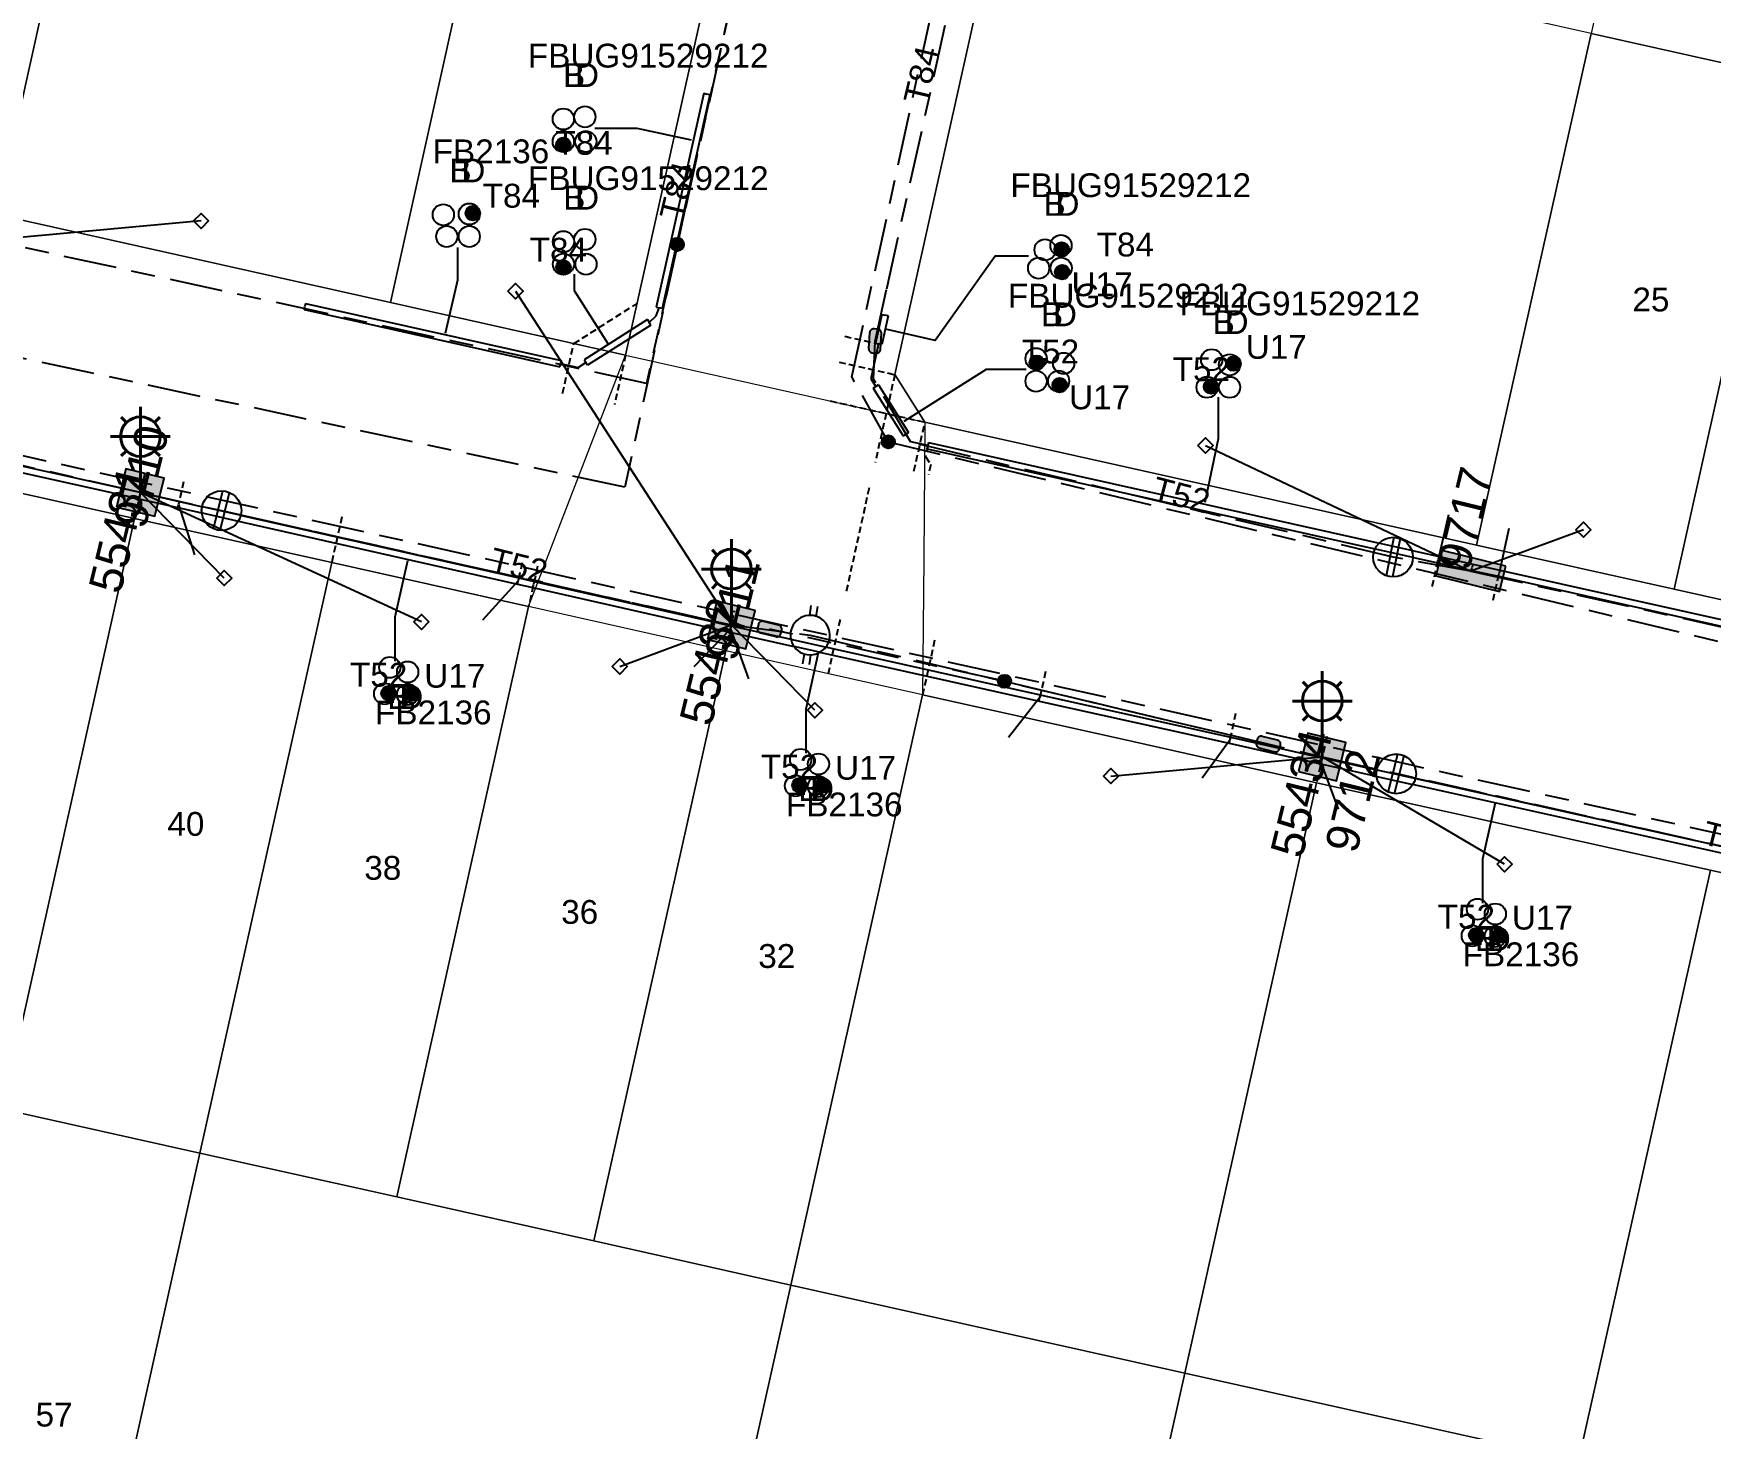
# Model space of a CAD drawing. Header units: metres. Extents: x 311347 to 316656, y 6252667 to 6255486.
# Drawn here: x 313883.5 to 314010.1, y 6254559.3 to 6254664.7 of the extents above; entities that cross this region are included whole.
import ezdxf
from ezdxf.enums import TextEntityAlignment as Align

# ---------------------------------------------------------------- set-up
doc = ezdxf.new("R2010")
doc.units = ezdxf.units.M
doc.linetypes.add('Cable Exist UG', pattern=[8.2, 4, -1.2, 1.8, -1.2])
doc.linetypes.add('DASHED', pattern=[0.75, 0.5, -0.25])
doc.layers.get('0').update_dxf_attribs({"color": 6})
for name, color, linetype, lineweight in [('Cadastre Buildings_SP_EXT', 9, 'Continuous', 5), ('Cadastre Land Parcels_SP_EXT', 9, 'Continuous', 5), ('Cadastre Roads_SP_EXT', 7, 'Continuous', 5)]:
    doc.layers.add(name, color=color, linetype=linetype, lineweight=lineweight)
for name, color, linetype in [('Duct_SP_EXT', 7, 'Continuous'), ('Equip_HV_EXT', 7, 'Continuous'), ('Equip_LV_EXT', 7, 'Continuous'), ('Equip_SL_EXT', 7, 'Continuous'), ('Equip_SP_SL_EXT', 7, 'Continuous'), ('Mains_HV_EXT', 7, 'Continuous'), ('Mains_LV_EXT', 7, 'Continuous'), ('Mains_SL_EXT', 7, 'Continuous'), ('Services_SP_EXT', 7, 'Continuous'), ('SupportsUG_SP_LV_EXT', 7, 'Continuous'), ('SupportsUG_SP_LV_SL_EXT', 7, 'Continuous'), ('Trench_SP_EXT', 7, 'Continuous')]:
    doc.layers.add(name, color=color, linetype=linetype)
doc.layers.add('UNKNOWN_FEATURES', color=1, linetype='DASHED', plot=False)
doc.styles.add('COLUMN_LABEL', font='arial.ttf')
doc.styles.add('iecARIAL', font='arial.ttf', dxfattribs={"height": 2})
doc.styles.add('POLE_LABEL', font='arial.ttf')
doc.styles.get("Standard").update_dxf_attribs({"font": 'arial.ttf'})

# ---------------------------------------------------------------- blocks, each defined once
blk = doc.blocks.new('COLUMN_EXT')
blk.add_hatch(color=256).paths.add_polyline_path([(-1.49, 1.48), (-1.49, -1.49), (1.48, -1.49), (1.48, 1.48)])
blk.add_lwpolyline([(-1.49, -1.49), (1.48, -1.49), (1.48, 1.48), (-1.49, 1.48)], close=True)
for tag, height, style, flags, p in [('ASSET_NUM', 2.5, 'COLUMN_LABEL', 8, (2, 2)), ('STRUCTURE_PLANT_NUMBER', 0.2, 'POLE_LABEL', 9, (1.81, 0.03)), ('STREET_CODE', 0.2, 'COLUMN_LABEL', 9, (1.81, -0.2))]:
    blk.add_attdef(tag, text='', height=height, dxfattribs=dict(style=style, flags=flags)).set_placement(p, align=Align.MIDDLE_LEFT)
at = {"flags": 9}
for tag, p in [('COLUMN_TYPE', (1.81, -0.4)), ('OWNED_BY', (1.81, -0.6)), ('STATE', (1.81, -0.8)), ('USAGE', (1.81, -1)), ('LEGEND', (1.81, -1.2)), ('STREETNAME', (1.81, -1.6)), ('SUBURB', (1.81, -1.8)), ('LOCATION', (1.81, -1.4)), ('NOTES', (1.81, -2))]:
    blk.add_attdef(tag, text='', height=0.2, dxfattribs=at).set_placement(p, align=Align.MIDDLE_LEFT)
at = {"flags": 1}
blk.add_attdef('Z', (1.81, -2.35), '', height=0.2, dxfattribs=at)
blk = doc.blocks.new('PILLAR_EXT')
blk.add_hatch(color=256).paths.add_polyline_path([(-2.475, 0.99), (-2.475, -0.99), (2.475, -0.99), (2.475, 0.99)])
blk.add_lwpolyline([(-2.475, -0.99), (2.475, -0.99), (2.475, 0.99), (-2.475, 0.99)], close=True)
at = {"style": 'iecARIAL', "flags": 8}
blk.add_attdef('ASSET_NUM', (1.5, 3.5), '', height=2.5, dxfattribs=at)
for tag, p, flags in [('OWNED_BY', (0, -0.2), 9), ('STATE', (0, -0.4), 9), ('SUPPORT_TYPE', (0, -0.6), 9), ('USAGE', (0, -0.8), 9), ('LEGEND', (0, -1), 9), ('LOCATION', (0, -1.2), 9), ('NOTES', (0, -1.4), 9), ('STREETNAME', (0, -1.8), 9), ('SUBURB', (0, -2), 1), ('PARENT', (0, -1.6), 9)]:
    blk.add_attdef(tag, p, '', height=0.2, dxfattribs=dict(flags=flags))
blk = doc.blocks.new('DUCT_EXT')
blk.add_circle((0, 0.8), 0.8)
at = {"flags": 1}
blk.add_attdef('Z', (0, 0), '', height=0.2, dxfattribs=at)
at = {"flags": 9}
for tag, p in [('DUCT_CODE', (0, 0)), ('XSECT_TYPE', (0, -0.2)), ('STATE', (0, -0.6)), ('FB_REFERENCE', (0, -0.4)), ('NOTES', (0, -0.8))]:
    blk.add_attdef(tag, text='', height=0.2, dxfattribs=at).set_placement(p, align=Align.MIDDLE_LEFT)
blk = doc.blocks.new('SL_LANTERN_EXT')
at = {"lineweight": 40}
for p, q in [((0, 1.97), (0, 6.47)), ((-1.46, 5.68), (-1.06, 5.28)), ((1.46, 5.68), (1.06, 5.28)), ((-2.25, 4.22), (2.25, 4.22)), ((-1.46, 2.76), (-1.06, 3.16)), ((0, 0), (0, 2.72)), ((1.46, 2.76), (1.06, 3.16))]:
    blk.add_line(p, q, dxfattribs=at)
blk.add_circle((0, 4.22), 1.5, dxfattribs=at)
at = {"style": 'iecARIAL', "flags": 8}
blk.add_attdef('ASSET_NUM', (1.5, 1.5), '', height=2.5, dxfattribs=at)
for tag, p, height, flags in [('CONSTRUCTED_VOLTAGE', (0.98, -0.65), 0.2, 9), ('CONTROL_TYPE', (0.98, -0.85), 0.2, 9), ('LANTERN_PURPOSE', (0.98, -1.05), 0.2, 9), ('LANTERN_TYPE', (0.98, -1.25), 0.2, 9), ('NO_PHASES', (0.98, -1.45), 0.2, 9), ('LNUMBER', (2.18, -3.25), 2.5, 8), ('OPERATING_VOLTAGE', (0.98, -1.65), 0.2, 9), ('ORIENTATION', (0.98, -1.85), 0.2, 9), ('OWNED_BY', (0.98, -2.05), 0.2, 9), ('STATE', (0.98, -2.25), 0.2, 9), ('USAGE', (0.98, -2.45), 0.2, 9), ('CEXIST', (0.98, -2.65), 0.2, 9), ('CNEW', (0.98, -2.85), 0.2, 9), ('CNUMBER', (0.98, -3.05), 0.2, 9), ('CREMOVE', (0.98, -3.25), 0.2, 9), ('CREPLACE', (0.98, -3.45), 0.2, 9), ('LKINGHEIGHT', (0.98, -3.65), 0.2, 9), ('LBRACKET', (0.98, -3.85), 0.2, 9), ('LBRACKETVOCAB', (0.98, -4.05), 0.2, 9), ('LCATEGORY', (0.98, -4.25), 0.2, 9), ('LCHARGE1', (0.98, -4.45), 0.2, 9), ('LCHARGE1PERCENT', (0.98, -4.65), 0.2, 9), ('LCHARGE2', (0.98, -4.85), 0.2, 9), ('LCHARGE2PERCENT', (0.98, -5.05), 0.2, 9), ('LCHARGE3', (0.98, -5.25), 0.2, 9), ('LCHARGE3PERCENT', (0.98, -5.45), 0.2, 9), ('LEXIST', (0.98, -5.65), 0.2, 9), ('LLAMP', (0.98, -5.85), 0.2, 9), ('LLAMPVOCAB', (0.98, -6.05), 0.2, 9), ('LMAST', (0.98, -6.25), 0.2, 9), ('LMASTVOCAB', (0.98, -6.45), 0.2, 9), ('LNEW', (0.98, -6.65), 0.2, 9), ('LANTNUMBER', (0.98, -6.85), 0.2, 9), ('LOUTREACH', (0.98, -7.25), 0.2, 9), ('LOUTREACHVOCAB', (0.98, -7.45), 0.2, 9), ('LRATECODE', (0.98, -7.65), 0.2, 9), ('LREMOVE', (0.98, -7.85), 0.2, 9), ('LREPLACE', (0.98, -8.05), 0.2, 9), ('LTYPE', (0.98, -8.25), 0.2, 9), ('LTYPEVOCAB', (0.98, -8.45), 0.2, 9), ('LEGEND', (0.98, -8.65), 0.2, 9), ('LOCATION', (0.98, -8.85), 0.2, 9), ('NOTES', (0.98, -9.05), 0.2, 9), ('STREETNAME', (0.98, -9.25), 0.2, 9), ('SUBURB', (0.98, -9.45), 0.2, 1)]:
    blk.add_attdef(tag, p, '', height=height, dxfattribs=dict(flags=flags))
blk = doc.blocks.new('CCP_EXT')
at = {"flags": 9}
for tag, p in [('STATE', (0, -1.8)), ('LEGEND', (0, -1.4)), ('LIFE_SUPPORT', (0, -1.6)), ('NOTES', (0, -2))]:
    blk.add_attdef(tag, text='', height=0.2, dxfattribs=at).set_placement(p, align=Align.MIDDLE_LEFT)
blk.add_wipeout([(0, 0.57), (0.57, 0), (0, -0.57), (-0.57, 0)])
blk.add_lwpolyline([(-0.57, 0), (0, 0.57), (0.57, 0), (0, -0.57), (-0.57, 0)])
at = {"flags": 1}
blk.add_attdef('Z', (0, 0), '', height=0.2, dxfattribs=at)
at = {"flags": 9}
for tag, p in [('CCP_TYPE', (0, 0)), ('CONSTRUCTED_VOLTAGE', (0, -0.2)), ('OPERATING_VOLTAGE', (0, -0.6)), ('ORIENTATION', (0, -0.8)), ('OWNED_BY', (0, -1)), ('NO_PHASES', (0, -0.4)), ('USAGE', (0, -1.2))]:
    blk.add_attdef(tag, text='', height=0.2, dxfattribs=at).set_placement(p, align=Align.MIDDLE_LEFT)
blk = doc.blocks.new('LV_STJ_EXT')
h = blk.add_hatch(color=256)
edge = h.paths.add_edge_path()
edge.add_ellipse((-0.59, 0.13), major_axis=(0.226, 0.226), ratio=1, start_angle=45, end_angle=135)
edge.add_line((-0.91, 0.13), (-0.91, -0.13))
edge.add_ellipse((-0.59, -0.13), major_axis=(0.226, 0.226), ratio=1, start_angle=135, end_angle=225)
edge.add_line((-0.59, -0.45), (0.59, -0.45))
edge.add_ellipse((0.59, -0.13), major_axis=(-0.226, 0.226), ratio=1, start_angle=135, end_angle=225)
edge.add_line((0.91, -0.13), (0.91, 0.13))
edge.add_ellipse((0.59, 0.13), major_axis=(-0.226, 0.226), ratio=1, start_angle=225, end_angle=315)
edge.add_line((0.59, 0.45), (-0.59, 0.45))
blk.add_lwpolyline([(-0.91, 0.13), (-0.91, -0.13, 0.414214), (-0.59, -0.45), (0.59, -0.45, 0.414214), (0.91, -0.13), (0.91, 0.13, 0.414214), (0.59, 0.45), (-0.59, 0.45, 0.414214)], format="xyb", close=True)
at = {"flags": 1}
blk.add_attdef('Z', (0, 0), '', height=0.2, dxfattribs=at)
at = {"flags": 9}
for tag, p in [('ORIENTATION', (0, 0)), ('USAGE', (0, -0.2)), ('LEGEND', (0, -0.4)), ('NOTES', (0, -0.6))]:
    blk.add_attdef(tag, text='', height=0.2, dxfattribs=at).set_placement(p, align=Align.MIDDLE_LEFT)
blk = doc.blocks.new('SL_STJ_EXT')
h = blk.add_hatch(color=256)
edge = h.paths.add_edge_path()
edge.add_ellipse((-0.59, 0.13), major_axis=(0.226, 0.226), ratio=1, start_angle=45, end_angle=135)
edge.add_line((-0.91, 0.13), (-0.91, -0.13))
edge.add_ellipse((-0.59, -0.13), major_axis=(0.226, 0.226), ratio=1, start_angle=135, end_angle=225)
edge.add_line((-0.59, -0.45), (0.59, -0.45))
edge.add_ellipse((0.59, -0.13), major_axis=(-0.226, 0.226), ratio=1, start_angle=135, end_angle=225)
edge.add_line((0.91, -0.13), (0.91, 0.13))
edge.add_ellipse((0.59, 0.13), major_axis=(-0.226, 0.226), ratio=1, start_angle=225, end_angle=315)
edge.add_line((0.59, 0.45), (-0.59, 0.45))
blk.add_lwpolyline([(-0.91, 0.13), (-0.91, -0.13, 0.414214), (-0.59, -0.45), (0.59, -0.45, 0.414214), (0.91, -0.13), (0.91, 0.13, 0.414214), (0.59, 0.45), (-0.59, 0.45, 0.414214)], format="xyb", close=True)
at = {"flags": 1}
blk.add_attdef('Z', (0, 0), '', height=0.2, dxfattribs=at)
at = {"flags": 9}
for tag, p in [('ORIENTATION', (0, 0)), ('USAGE', (0, -0.2)), ('LEGEND', (0, -0.4)), ('NOTES', (0, -0.6))]:
    blk.add_attdef(tag, text='', height=0.2, dxfattribs=at).set_placement(p, align=Align.MIDDLE_LEFT)
blk = doc.blocks.new('LV_UG_LINKS_OPEN_EXT')
for p, q in [((-0.25, 1.47), (-0.25, 2.22)), ((0.25, 1.47), (0.25, 2.22)), ((-0.25, -1.47), (-0.25, -2.22)), ((0.25, -1.47), (0.25, -2.22))]:
    blk.add_line(p, q)
at = {"flags": 9}
for tag, p in [('ACTUAL_STATUS', (0, 0)), ('CONSTRUCTED_VOLTAGE', (0, -0.2)), ('OPERATING_VOLTAGE', (0, -0.6)), ('ORIENTATION', (0, -0.8)), ('STATE', (0, -1)), ('SWITCH_TYPE', (0, -1.2)), ('NO_PHASES', (0, -0.4)), ('USAGE', (0, -1.4)), ('NOTES', (0, -1.6))]:
    blk.add_attdef(tag, text='', height=0.2, dxfattribs=at).set_placement(p, align=Align.MIDDLE_LEFT)
at = {"flags": 1}
blk.add_attdef('Z', (0, 0), '', height=0.2, dxfattribs=at)
blk.add_wipeout([(-0.25, 1.47), (-0.43, 1.43), (-0.61, 1.36), (-0.77, 1.28), (-0.93, 1.17), (-1.07, 1.05), (-1.19, 0.9), (-1.29, 0.75), (-1.38, 0.58), (-1.44, 0.4), (-1.48, 0.22), (-1.49, 0.03), (-1.49, -0.16), (-1.45, -0.34), (-1.4, -0.52), (-1.32, -0.69), (-1.23, -0.85), (-1.11, -1), (-0.98, -1.13), (-0.83, -1.24), (-0.66, -1.34), (-0.49, -1.41), (-0.31, -1.46), (-0.13, -1.49), (0.06, -1.49), (0.25, -1.47), (0.43, -1.43), (0.61, -1.36), (0.77, -1.28), (0.93, -1.17), (1.07, -1.05), (1.19, -0.9), (1.29, -0.75), (1.38, -0.58), (1.44, -0.4), (1.48, -0.22), (1.49, -0.03), (1.49, 0.16), (1.45, 0.34), (1.4, 0.52), (1.32, 0.69), (1.23, 0.85), (1.11, 1), (0.98, 1.13), (0.83, 1.24), (0.66, 1.34), (0.49, 1.41), (0.31, 1.46), (0.13, 1.49), (-0.06, 1.49)])
blk.add_lwpolyline([(0, -1.49, 1), (0, 1.49, 1)], format="xyb", close=True)
blk = doc.blocks.new('LV_UG_LINKS_CLOSED_EXT')
blk.add_wipeout([(-1.06, 1.06), (-1.18, 0.92), (-1.29, 0.76), (-1.37, 0.59), (-1.43, 0.42), (-1.48, 0.23), (-1.49, 0.05), (-1.49, -0.14), (-1.46, -0.33), (-1.41, -0.51), (-1.33, -0.68), (-1.24, -0.84), (-1.12, -0.99), (-0.99, -1.12), (-0.84, -1.24), (-0.68, -1.33), (-0.51, -1.41), (-0.33, -1.46), (-0.14, -1.49), (0.05, -1.49), (0.23, -1.48), (0.42, -1.43), (0.59, -1.37), (0.76, -1.29), (0.92, -1.18), (1.06, -1.06), (1.18, -0.92), (1.29, -0.76), (1.37, -0.59), (1.43, -0.42), (1.48, -0.23), (1.49, -0.05), (1.49, 0.14), (1.46, 0.33), (1.41, 0.51), (1.33, 0.68), (1.24, 0.84), (1.12, 0.99), (0.99, 1.12), (0.84, 1.24), (0.68, 1.33), (0.51, 1.41), (0.33, 1.46), (0.14, 1.49), (-0.05, 1.49), (-0.23, 1.48), (-0.42, 1.43), (-0.59, 1.37), (-0.76, 1.29), (-0.92, 1.18)])
for p, q in [((-0.25, -1.48), (-0.25, 1.48)), ((0.25, -1.48), (0.25, 1.48))]:
    blk.add_line(p, q)
blk.add_circle((0, 0), 1.5)
at = {"flags": 9}
for tag, p in [('ACTUAL_STATUS', (0, 0)), ('CONSTRUCTED_VOLTAGE', (0, -0.2)), ('OPERATING_VOLTAGE', (0, -0.6)), ('ORIENTATION', (0, -0.8)), ('STATE', (0, -1)), ('SWITCH_TYPE', (0, -1.2)), ('NO_PHASES', (0, -0.4)), ('USAGE', (0, -1.4)), ('NOTES', (0, -1.6))]:
    blk.add_attdef(tag, text='', height=0.2, dxfattribs=at).set_placement(p, align=Align.MIDDLE_LEFT)
at = {"flags": 1}
blk.add_attdef('Z', (0, 0), '', height=0.2, dxfattribs=at)
blk = doc.blocks.new('CABLE_LARGE_EXT')
h = blk.add_hatch(color=256)
edge = h.paths.add_edge_path()
edge.add_arc((0, 0.55), 0.55, 0, 360)
blk.add_circle((0, 0.55), 0.55)
at = {"flags": 1}
blk.add_attdef('Z', (0, 0), '', height=0.2, dxfattribs=at)
at = {"flags": 9}
for tag, p in [('COND_CODE', (0, 0)), ('STATE', (0, -0.4)), ('XSECT_SIZE', (0, -0.6)), ('FB_REFERENCE', (0, -0.2)), ('NOTES', (0, -0.8))]:
    blk.add_attdef(tag, text='', height=0.2, dxfattribs=at).set_placement(p, align=Align.MIDDLE_LEFT)
blk = doc.blocks.new('CONNECTOR_NODE_EXT')
h = blk.add_hatch(color=256)
edge = h.paths.add_edge_path()
edge.add_arc((0, 0), 0.5, 0, 360)
blk.add_circle((0, 0), 0.5)
at = {"flags": 1}
blk.add_attdef('Z', (0, 0), '', height=0.2, dxfattribs=at)
at = {"flags": 9}
for tag, p in [('CONNECTOR_TYPE', (0, 0)), ('CONSTRUCTED_VOLTAGE', (0, -0.2)), ('OPERATING_VOLTAGE', (0, -0.6)), ('ORIENTATION', (0, -0.8)), ('SUBTYPE', (0, -1)), ('NO_PHASES', (0, -0.4)), ('USAGE', (0, -1.2)), ('NOTES', (0, -1.4))]:
    blk.add_attdef(tag, text='', height=0.2, dxfattribs=at).set_placement(p, align=Align.MIDDLE_LEFT)

msp = doc.modelspace()

# ---------------------------------------------------------------- linework, layer by layer
at = {"layer": 'Cadastre Buildings_SP_EXT', "linetype": 'Continuous'}
for points in [[(314039.64, 6254697.3), (314024.77, 6254700.63), (314009.9, 6254703.95), (314001.13, 6254664.69), (314016, 6254661.37), (314030.87, 6254658.05), (314039.64, 6254697.3)], [(313889.31, 6254689.69), (313874.45, 6254693.02), (313859.56, 6254696.34), (313850.97, 6254657.66), (313880.72, 6254651.01), (313889.31, 6254689.69)], [(314030.87, 6254658.05), (314016, 6254661.37), (314007.39, 6254622.72), (314037.13, 6254616.07), (314045.74, 6254654.71), (314030.87, 6254658.05)], [(313891.15, 6254628.06), (313846.54, 6254638.01), (313836.59, 6254593.41), (313851.46, 6254590.08), (313841.52, 6254545.46), (313871.26, 6254538.82), (313881.2, 6254583.44), (313891.15, 6254628.06)], [(314025.02, 6254598.17), (314010.14, 6254601.49), (314000.19, 6254556.89), (314015.06, 6254553.56), (314025.02, 6254598.17)], [(313940.69, 6254570.16), (313925.83, 6254573.49), (313910.95, 6254576.81), (313896.08, 6254580.12), (313886.13, 6254535.48), (313930.74, 6254525.53), (313940.69, 6254570.16)], [(314000.19, 6254556.89), (313970.44, 6254563.51), (313960.49, 6254518.88), (313990.23, 6254512.25), (314000.19, 6254556.89)]]:
    msp.add_lwpolyline(points, close=True, dxfattribs=at)
at = {"layer": 'Cadastre Land Parcels_SP_EXT', "linetype": 'Continuous'}
for points in [[(314016, 6254661.37), (314001.13, 6254664.69), (313992.48, 6254626.04), (314007.39, 6254622.72), (314016, 6254661.37)], [(313906.03, 6254624.73), (313891.15, 6254628.06), (313881.2, 6254583.44), (313896.08, 6254580.12), (313906.03, 6254624.73)], [(313920.9, 6254621.41), (313906.03, 6254624.73), (313896.08, 6254580.12), (313910.95, 6254576.81), (313920.9, 6254621.41)], [(313935.78, 6254618.06), (313920.9, 6254621.41), (313910.95, 6254576.81), (313925.83, 6254573.49), (313935.78, 6254618.06)], [(313950.65, 6254614.74), (313935.78, 6254618.06), (313925.83, 6254573.49), (313940.69, 6254570.16), (313950.65, 6254614.74)], [(313896.08, 6254580.12), (313881.2, 6254583.44), (313871.26, 6254538.82), (313886.13, 6254535.48), (313896.08, 6254580.12)], [(313970.44, 6254563.51), (313955.56, 6254566.83), (313940.69, 6254570.16), (313930.74, 6254525.53), (313960.49, 6254518.88), (313970.44, 6254563.51)]]:
    msp.add_lwpolyline(points, close=True, dxfattribs=at)
at = {"layer": 'Cadastre Roads_SP_EXT', "linetype": 'Continuous'}
msp.add_lwpolyline([(313964.57, 6254710.96), (313953.17, 6254713.53), (313944.95, 6254715.38), (313936.82, 6254679.04), (313928.22, 6254640.4), (313937.69, 6254638.28), (313950.83, 6254635.34), (313948.55, 6254638.93), (313956.5, 6254674.65), (313964.57, 6254710.96)], close=True, dxfattribs=at)
at = {"layer": 'Duct_SP_EXT'}
for p, q in [((313934.12, 6254660.18), (313930.52, 6254644.03)), ((313934.58, 6254660.07), (313930.99, 6254643.93)), ((313934.12, 6254660.18), (313934.35, 6254660.12)), ((313934.58, 6254660.07), (313934.35, 6254660.12)), ((313904.05, 6254644.31), (313904, 6254644.07)), ((313903.94, 6254643.84), (313904, 6254644.07)), ((313903.94, 6254643.84), (313923.26, 6254639.52)), ((313929.87, 6254643.08), (313925.1, 6254640.04)), ((313929.87, 6254643.08), (313930, 6254642.87)), ((313930.13, 6254642.67), (313930, 6254642.87)), ((313930.52, 6254644.03), (313930.76, 6254643.98)), ((313930.99, 6254643.93), (313930.76, 6254643.98)), ((313947.57, 6254643.47), (313947.09, 6254641.31)), ((313948.04, 6254643.37), (313947.56, 6254641.2)), ((313947.57, 6254643.47), (313947.81, 6254643.42)), ((313948.04, 6254643.37), (313947.81, 6254643.42)), ((313930.13, 6254642.67), (313925.35, 6254639.64)), ((313947.09, 6254641.31), (313947.33, 6254641.25)), ((313947.56, 6254641.2), (313947.33, 6254641.25)), ((313891.47, 6254629.55), (313846.96, 6254639.38)), ((313891.58, 6254630.02), (313847.07, 6254639.85)), ((313923.26, 6254639.52), (313923.31, 6254639.76)), ((313923.37, 6254639.99), (313923.31, 6254639.76)), ((313925.1, 6254640.04), (313925.23, 6254639.84)), ((313925.35, 6254639.64), (313925.23, 6254639.84)), ((313946.91, 6254637.9), (313947.12, 6254638.02)), ((313946.91, 6254637.9), (313949.19, 6254634.31)), ((313947.32, 6254638.15), (313947.12, 6254638.02)), ((313947.32, 6254638.15), (313949.59, 6254634.56)), ((313949.19, 6254634.31), (313949.39, 6254634.44)), ((313949.59, 6254634.56), (313949.39, 6254634.44)), ((313950.99, 6254633.33), (313951.04, 6254633.56)), ((313951.1, 6254633.8), (313951.04, 6254633.56)), ((313891.47, 6254629.55), (313891.52, 6254629.78)), ((313891.47, 6254629.55), (313891.52, 6254629.78)), ((313891.47, 6254629.55), (313894.41, 6254628.89)), ((313891.58, 6254630.02), (313891.52, 6254629.78)), ((313891.58, 6254630.02), (313891.52, 6254629.78)), ((313891.58, 6254630.02), (313894.52, 6254629.35)), ((313894.41, 6254628.89), (313894.46, 6254629.12)), ((313894.41, 6254628.89), (313894.46, 6254629.12)), ((313894.52, 6254629.35), (313894.46, 6254629.12)), ((313894.52, 6254629.35), (313894.46, 6254629.12)), ((313989.65, 6254625.18), (313989.59, 6254624.95)), ((313989.65, 6254625.18), (313989.59, 6254624.95)), ((313989.65, 6254625.18), (313992.21, 6254624.61)), ((313989.54, 6254624.72), (313989.59, 6254624.95)), ((313989.54, 6254624.72), (313989.59, 6254624.95)), ((313989.54, 6254624.72), (313992.11, 6254624.14)), ((313992.11, 6254624.14), (313992.16, 6254624.38)), ((313992.11, 6254624.14), (313992.16, 6254624.38)), ((313992.11, 6254624.14), (313994.13, 6254623.69)), ((313992.21, 6254624.61), (313992.16, 6254624.38)), ((313992.21, 6254624.61), (313992.16, 6254624.38)), ((313992.21, 6254624.61), (313994.23, 6254624.15)), ((313994.13, 6254623.69), (313994.18, 6254623.92)), ((313994.13, 6254623.69), (313994.18, 6254623.92)), ((313994.23, 6254624.15), (313994.18, 6254623.92)), ((313994.23, 6254624.15), (313994.18, 6254623.92)), ((313994.23, 6254624.15), (314020.78, 6254618.23)), ((313920.05, 6254623.1), (313920.1, 6254623.34)), ((313920.05, 6254623.1), (313920.1, 6254623.34)), ((313920.05, 6254623.1), (313921.22, 6254622.84)), ((313920.15, 6254623.57), (313920.1, 6254623.34)), ((313920.15, 6254623.57), (313920.1, 6254623.34)), ((313920.15, 6254623.57), (313921.33, 6254623.31)), ((313921.22, 6254622.84), (313921.27, 6254623.07)), ((313921.22, 6254622.84), (313936.09, 6254619.48)), ((313921.33, 6254623.31), (313921.27, 6254623.07)), ((313921.33, 6254623.31), (313936.2, 6254619.95)), ((313994.13, 6254623.69), (314020.67, 6254617.76)), ((313936.09, 6254619.48), (313936.15, 6254619.72)), ((313936.09, 6254619.48), (313936.15, 6254619.72)), ((313936.2, 6254619.95), (313936.15, 6254619.72)), ((313936.2, 6254619.95), (313936.15, 6254619.72)), ((313959.44, 6254614.27), (313959.49, 6254614.5)), ((313959.44, 6254614.27), (313959.49, 6254614.5)), ((313959.44, 6254614.27), (313973.79, 6254611.08)), ((313959.54, 6254614.74), (313959.49, 6254614.5)), ((313959.54, 6254614.74), (313959.49, 6254614.5)), ((313959.54, 6254614.74), (313973.89, 6254611.55)), ((313973.79, 6254611.08), (313973.84, 6254611.32)), ((313973.79, 6254611.08), (313973.84, 6254611.32)), ((313973.89, 6254611.55), (313973.84, 6254611.32)), ((313973.89, 6254611.55), (313973.84, 6254611.32)), ((313973.89, 6254611.55), (313980.71, 6254610.01)), ((313973.79, 6254611.08), (313980.6, 6254609.54)), ((313980.71, 6254610.01), (313980.66, 6254609.78)), ((313980.71, 6254610.01), (313980.66, 6254609.78)), ((313980.6, 6254609.54), (313980.66, 6254609.78)), ((313980.6, 6254609.54), (313980.66, 6254609.78))]:
    msp.add_line(p, q, dxfattribs=at)
for points in [[(313925.91, 6254657.53), (313929.07, 6254657.53), (313933.18, 6254656.67)], [(313915.54, 6254648.54), (313915.54, 6254646.05), (313914.61, 6254642.02)], [(313958.64, 6254647.88), (313956.12, 6254647.88), (313951.61, 6254641.51), (313947.86, 6254642.35)], [(313924.35, 6254646.51), (313924.35, 6254645.29), (313926.87, 6254641.28)], [(313958.46, 6254639.31), (313955.44, 6254639.31), (313949.24, 6254635.39)], [(313972.98, 6254637.22), (313972.98, 6254634.07), (313971.97, 6254629.27)], [(313910.83, 6254617.28), (313910.83, 6254620.63), (313911.77, 6254624.89)], [(313941.86, 6254610.33), (313941.86, 6254613.68), (313942.8, 6254617.94)], [(313992.96, 6254599.01), (313992.96, 6254602.36), (313993.9, 6254606.61)]]:
    msp.add_lwpolyline(points, dxfattribs=at)
at = {"layer": 'Mains_HV_EXT', "linetype": 'Cable Exist UG'}
msp.add_lwpolyline([(313948.06, 6254633.85), (313945.31, 6254638.76), (313952.62, 6254672.24)], dxfattribs=at)
at = {"layer": 'Mains_LV_EXT', "linetype": 'Cable Exist UG'}
for points in [[(313947.06, 6254641.46), (313947.94, 6254645.41), (313955.05, 6254677.42), (313960.97, 6254678.95)], [(313891.59, 6254630.02), (313815.93, 6254647.04), (313812.8, 6254632.95), (313810.86, 6254628.82)], [(313992.04, 6254624.09), (314039.68, 6254613.46)]]:
    msp.add_lwpolyline(points, dxfattribs=at)
at = {"layer": 'Mains_SL_EXT', "linetype": 'Cable Exist UG'}
for points in [[(313932.13, 6254648.76), (313938.17, 6254675.93)], [(313891.59, 6254630.02), (313857.02, 6254637.92), (313847.87, 6254638.55), (313816.82, 6254645.8), (313813.58, 6254631.7), (313807.98, 6254617.32)], [(313956.83, 6254615.76), (313976.76, 6254611.02)]]:
    msp.add_lwpolyline(points, dxfattribs=at)
at = {"layer": 'Trench_SP_EXT', "linetype": 'Cable Exist UG'}
for points in [[(313930, 6254642.87), (313930.52, 6254643.36), (313930.76, 6254643.98)], [(313947.33, 6254641.25), (313946.73, 6254638.62), (313947.12, 6254638.02)], [(313923.31, 6254639.76), (313924.63, 6254639.46), (313925.23, 6254639.84)], [(313951.04, 6254633.56), (313949.77, 6254633.84), (313949.39, 6254634.44)], [(313894.46, 6254629.12), (313895.81, 6254624.9)], [(313990.35, 6254628.33), (313989.59, 6254624.95)], [(313994.93, 6254627.3), (313994.18, 6254623.92)], [(313920.1, 6254623.34), (313917.13, 6254620.05)], [(313936.15, 6254619.72), (313933.13, 6254616.6)], [(313936.15, 6254619.72), (313937.64, 6254615.61)], [(313959.49, 6254614.5), (313957.13, 6254611.52)], [(313973.84, 6254611.32), (313971.77, 6254608.45)], [(313980.66, 6254609.78), (313982.04, 6254606.09)]]:
    msp.add_lwpolyline(points, dxfattribs=at)
at = {"layer": 'UNKNOWN_FEATURES'}
for points in [[(313924.31, 6254641.27), (313929.09, 6254644.31)], [(313944.77, 6254641.82), (313947.33, 6254641.25)], [(313923.47, 6254637.51), (313924.31, 6254641.27)], [(313928.22, 6254640.4), (313927.38, 6254636.64)], [(313944.34, 6254639.87), (313948.55, 6254638.93)], [(313948.55, 6254638.93), (313947.07, 6254632.29)], [(313943.68, 6254636.94), (313950.83, 6254635.34)], [(313950, 6254631.64), (313950.83, 6254635.34)], [(313951.04, 6254633.56), (313950.86, 6254632.73), (313951.26, 6254632.13), (313951.09, 6254631.37)], [(313891.92, 6254631.48), (313891.15, 6254628.06)], [(313894.85, 6254630.83), (313894.46, 6254629.12)], [(313946.61, 6254630.37), (313944.84, 6254622.35)], [(313906.8, 6254628.18), (313906.03, 6254624.73)], [(313920.41, 6254624.72), (313920.1, 6254623.34)], [(313921.58, 6254624.45), (313920.9, 6254621.41)], [(313989.14, 6254622.92), (313989.59, 6254624.95)], [(313993.73, 6254621.89), (313994.18, 6254623.93)], [(313935.78, 6254618.06), (313936.45, 6254621.1)], [(313944.42, 6254620.44), (313943.51, 6254616.33)], [(313951.56, 6254618.86), (313950.65, 6254614.75)], [(313959.93, 6254616.49), (313959.49, 6254614.5)], [(313974.29, 6254613.34), (313973.84, 6254611.32)], [(313981.18, 6254611.59), (313980.39, 6254608.09)]]:
    msp.add_lwpolyline(points, dxfattribs=at)

# ---------------------------------------------------------------- block references
at = {"layer": 'Duct_SP_EXT'}
for name, p in [('DUCT_EXT', (313923.52, 6254657.43)), ('DUCT_EXT', (313925.15, 6254657.6)), ('DUCT_EXT', (313923.52, 6254655.73)), ('CABLE_LARGE_EXT', (313923.52, 6254655.73)), ('DUCT_EXT', (313925.22, 6254655.73)), ('DUCT_EXT', (313916.42, 6254650.26)), ('CABLE_LARGE_EXT', (313916.68, 6254650.57)), ('DUCT_EXT', (313914.72, 6254648.56)), ('DUCT_EXT', (313916.42, 6254648.56)), ('DUCT_EXT', (313923.53, 6254648.17)), ('DUCT_EXT', (313925.15, 6254648.34)), ('DUCT_EXT', (313923.53, 6254646.47)), ('DUCT_EXT', (313925.23, 6254646.47)), ('CABLE_LARGE_EXT', (313923.53, 6254646.47)), ('DUCT_EXT', (313972.48, 6254639.25)), ('DUCT_EXT', (313973.83, 6254638.87)), ('CABLE_LARGE_EXT', (313974.13, 6254639.2)), ('DUCT_EXT', (313972.13, 6254637.17)), ('CABLE_LARGE_EXT', (313972.43, 6254637.47)), ('DUCT_EXT', (313973.83, 6254637.17)), ('DUCT_EXT', (313910.42, 6254616.01)), ('DUCT_EXT', (313911.77, 6254615.66)), ('DUCT_EXT', (313910.03, 6254614.02)), ('CABLE_LARGE_EXT', (313910.32, 6254614.31)), ('DUCT_EXT', (313911.77, 6254613.96)), ('CABLE_LARGE_EXT', (313912.12, 6254614.29)), ('DUCT_EXT', (313941.44, 6254609.06)), ('DUCT_EXT', (313942.79, 6254608.71)), ('DUCT_EXT', (313941.06, 6254607.07)), ('CABLE_LARGE_EXT', (313941.35, 6254607.36)), ('DUCT_EXT', (313942.79, 6254607.01)), ('CABLE_LARGE_EXT', (313943.14, 6254607.34)), ('DUCT_EXT', (313992.55, 6254597.74)), ('DUCT_EXT', (313993.9, 6254597.38)), ('DUCT_EXT', (313992.16, 6254595.74)), ('DUCT_EXT', (313993.9, 6254595.68)), ('CABLE_LARGE_EXT', (313992.45, 6254596.04)), ('CABLE_LARGE_EXT', (313994.25, 6254596.01))]:
    msp.add_blockref(name, p, dxfattribs=at)
for name, p, rotation in [('DUCT_EXT', (313915.26, 6254651), 89.99895002516429), ('DUCT_EXT', (313960.3, 6254648.68), 269.9999999999998), ('DUCT_EXT', (313959.1, 6254648.35), 269.9999999999998), ('CABLE_LARGE_EXT', (313960.6, 6254648.38), 269.9999999999998), ('DUCT_EXT', (313958.61, 6254646.97), 269.9999999999998), ('DUCT_EXT', (313960.31, 6254646.97), 269.9999999999998), ('CABLE_LARGE_EXT', (313960.64, 6254646.67), 269.9999999999998), ('DUCT_EXT', (313958.42, 6254640.13), 269.9999999999998), ('CABLE_LARGE_EXT', (313958.72, 6254639.83), 269.9999999999998), ('DUCT_EXT', (313960.5, 6254639.78), 269.9999999999998), ('DUCT_EXT', (313958.42, 6254638.43), 269.9999999999998), ('DUCT_EXT', (313960.12, 6254638.43), 269.9999999999998), ('CABLE_LARGE_EXT', (313960.45, 6254638.13), 269.9999999999998)]:
    msp.add_blockref(name, p, dxfattribs=dict(at, rotation=rotation))
at = {"layer": 'Equip_HV_EXT'}
msp.add_blockref('CONNECTOR_NODE_EXT', (313948.06, 6254633.85), dxfattribs=at)
at = {"layer": 'Equip_LV_EXT', "rotation": 86.70688543101016}
msp.add_blockref('LV_STJ_EXT', (313947.06, 6254641.46), dxfattribs=at)
at = {"layer": 'Equip_SL_EXT'}
for p in [(313932.13, 6254648.76), (313956.83, 6254615.76)]:
    msp.add_blockref('CONNECTOR_NODE_EXT', p, dxfattribs=at)
for p, rotation in [((313939.1, 6254619.71), 166.2610515569629), ((313976.76, 6254611.02), 345.4927631946966)]:
    msp.add_blockref('SL_STJ_EXT', p, dxfattribs=dict(at, rotation=rotation))
at = {"layer": 'Equip_SP_SL_EXT'}
ref = msp.add_blockref('SL_LANTERN_EXT', (313891.59, 6254630.02), dxfattribs=at)
ref.add_attrib('ASSET_NUM', '55431', dxfattribs={"layer": '0', "height": 2.5, "rotation": 76.3456, "style": 'iecARIAL'}).set_placement((313893.09, 6254631.52), align=Align.BOTTOM_RIGHT)
ref = msp.add_blockref('SL_LANTERN_EXT', (313936.21, 6254620.02), dxfattribs=at)
ref.add_attrib('ASSET_NUM', '55432', dxfattribs={"layer": '0', "height": 2.5, "rotation": 76.3345, "style": 'iecARIAL'}).set_placement((313937.71, 6254621.52), align=Align.BOTTOM_RIGHT)
ref = msp.add_blockref('SL_LANTERN_EXT', (313980.83, 6254610.05), dxfattribs=at)
ref.add_attrib('ASSET_NUM', '55434', dxfattribs={"layer": '0', "height": 2.5, "rotation": 76.3277, "style": 'iecARIAL'}).set_placement((313982.33, 6254611.55), align=Align.BOTTOM_RIGHT)
at = {"layer": 'Services_SP_EXT'}
for p in [(313896.17, 6254650.53), (313919.91, 6254645.23), (313964.87, 6254608.6)]:
    msp.add_blockref('CCP_EXT', p, dxfattribs=at)
at = {"layer": 'SupportsUG_SP_LV_EXT'}
ref = msp.add_blockref('PILLAR_EXT', (313992.04, 6254624.09), dxfattribs=dict(at, rotation=166.2170338469879))
ref.add_attrib('ASSET_NUM', '9717', dxfattribs={"layer": '0', "height": 2.5, "rotation": 76.3261, "style": 'iecARIAL'}).set_placement((313993.55, 6254627.59), align=Align.BOTTOM_CENTER)
at = {"layer": 'SupportsUG_SP_LV_SL_EXT'}
ref = msp.add_blockref('COLUMN_EXT', (313891.59, 6254630.02), dxfattribs=dict(at, rotation=346.2912844697454))
ref.add_attrib('ASSET_NUM', '9710', dxfattribs={"layer": '0', "height": 2.5, "rotation": 76.3275, "style": 'COLUMN_LABEL'}).set_placement((313893.59, 6254630.77), align=Align.BOTTOM_CENTER)
ref = msp.add_blockref('COLUMN_EXT', (313936.21, 6254620.02), dxfattribs=dict(at, rotation=346.2913845099953))
ref.add_attrib('ASSET_NUM', '9711', dxfattribs={"layer": '0', "height": 2.5, "rotation": 76.3276, "style": 'COLUMN_LABEL'}).set_placement((313938.21, 6254620.77), align=Align.BOTTOM_CENTER)
ref = msp.add_blockref('COLUMN_EXT', (313980.83, 6254610.05), dxfattribs=dict(at, rotation=346.2869827389979))
ref.add_attrib('ASSET_NUM', '9712', dxfattribs={"layer": '0', "height": 2.5, "rotation": 76.3138, "style": 'COLUMN_LABEL'}).set_placement((313982.83, 6254610.8), align=Align.TOP_RIGHT)

# ---------------------------------------------------------------- texts
at = {"layer": 'Cadastre Land Parcels_SP_EXT'}
for s, p in [('25', (314004.25, 6254643.7)), ('40', (313893.62, 6254604.09)), ('38', (313908.49, 6254600.77)), ('36', (313923.36, 6254597.44)), ('32', (313938.24, 6254594.11)), ('57', (313883.67, 6254559.47))]:
    msp.add_text(s, height=1.8, dxfattribs=at).set_placement(p)
at = {"layer": 'Duct_SP_EXT'}
for s, p in [('FBUG91529212', (313920.84, 6254662.12)), ('B', (313923.5, 6254660.65)), ('D', (313924.4, 6254660.65)), ('T84', (313922.92, 6254655.53)), ('FB2136', (313913.65, 6254654.89)), ('B', (313914.92, 6254653.45)), ('D', (313915.82, 6254653.45)), ('FBUG91529212', (313920.85, 6254652.86)), ('T84', (313917.43, 6254651.54)), ('B', (313923.51, 6254651.39)), ('D', (313924.41, 6254651.39)), ('FBUG91529212', (313957.28, 6254652.33)), ('B', (313959.78, 6254650.92)), ('D', (313960.68, 6254650.92)), ('T84', (313920.98, 6254647.46)), ('T84', (313963.79, 6254647.85)), ('U17', (313961.9, 6254644.85)), ('FBUG91529212', (313957.09, 6254643.99)), ('B', (313959.59, 6254642.58)), ('D', (313960.49, 6254642.58)), ('FBUG91529212', (313970.05, 6254643.4)), ('B', (313972.55, 6254641.99)), ('D', (313973.45, 6254641.99)), ('T52', (313958.14, 6254639.77)), ('U17', (313975.05, 6254640.12)), ('T52', (313969.53, 6254638.44)), ('U17', (313961.71, 6254636.31)), ('T52', (313907.41, 6254615.36)), ('U17', (313913.02, 6254615.28)), ('B', (313910.23, 6254613.68)), ('D', (313911.13, 6254613.68)), ('FB2136', (313909.3, 6254612.51)), ('T52', (313938.43, 6254608.41)), ('U17', (313944.04, 6254608.33)), ('FB2136', (313940.33, 6254605.56)), ('B', (313941.25, 6254606.73)), ('D', (313942.15, 6254606.73)), ('T52', (313989.54, 6254597.08)), ('U17', (313995.15, 6254597.01)), ('FB2136', (313991.43, 6254594.24)), ('B', (313992.35, 6254595.4)), ('D', (313993.25, 6254595.4))]:
    msp.add_text(s, height=1.8, dxfattribs=at).set_placement(p)
at = {"layer": 'Mains_LV_EXT'}
for s, rotation, p in [('T84', 76.6899, (313950.94, 6254659.25)), ('T84', 76.3624, (313932.52, 6254650.5)), ('T52', 345.4774, (313967.86, 6254629.5)), ('T52', 346.2496, (313917.85, 6254624.13)), ('T52', 345.9632, (314009.42, 6254603.49))]:
    msp.add_text(s, height=1.8, rotation=rotation, dxfattribs=at).set_placement(p)

# ---------------------------------------------------------------- next in the draw order: linework, layer by layer
at = {"layer": 'Cadastre Buildings_SP_EXT', "linetype": 'Continuous'}
for points in [[(313919.05, 6254683.05), (313904.19, 6254686.37), (313889.31, 6254689.69), (313880.72, 6254651.01), (313910.47, 6254644.37), (313919.05, 6254683.05)], [(313936.82, 6254679.04), (313919.05, 6254683.05), (313910.47, 6254644.37), (313928.22, 6254640.4), (313936.82, 6254679.04)]]:
    msp.add_lwpolyline(points, close=True, dxfattribs=at)
at = {"layer": 'Duct_SP_EXT'}
msp.add_line((313904.05, 6254644.31), (313923.37, 6254639.99), dxfattribs=at)
at = {"layer": 'Mains_LV_EXT', "linetype": 'Cable Exist UG'}
msp.add_lwpolyline([(313937.17, 6254671.4), (313929.8, 6254638.26), (313880.29, 6254649.07)], dxfattribs=at)
at = {"layer": 'Services_SP_EXT'}
for points in [[(313896.17, 6254650.53), (313880.29, 6254649.07)], [(313919.91, 6254645.23), (313936.21, 6254620.02)], [(313964.87, 6254608.6), (313980.83, 6254610.05)]]:
    msp.add_lwpolyline(points, dxfattribs=at)

# ---------------------------------------------------------------- next in the draw order: block references
at = {"layer": 'Equip_LV_EXT', "rotation": 351.5498001677743}
msp.add_blockref('LV_UG_LINKS_OPEN_EXT', (313942.16, 6254619.25), dxfattribs=at)
at = {"layer": 'Services_SP_EXT'}
for p in [(313972.01, 6254633.57), (314000.55, 6254627.21), (313897.92, 6254623.56), (313912.8, 6254620.24), (313927.78, 6254616.88), (313942.52, 6254613.57), (313994.6, 6254601.94)]:
    msp.add_blockref('CCP_EXT', p, dxfattribs=at)

# ---------------------------------------------------------------- next in the draw order: linework, layer by layer
at = {"layer": 'Cadastre Buildings_SP_EXT', "linetype": 'Continuous'}
for points in [[(314001.13, 6254664.69), (313986.27, 6254668.04), (313973.19, 6254670.96), (313956.5, 6254674.65), (313948.55, 6254638.93), (313950.83, 6254635.34), (313992.48, 6254626.04), (314001.13, 6254664.69)], [(313980.39, 6254608.09), (313965.53, 6254611.45), (313950.65, 6254614.74), (313940.69, 6254570.16), (313955.56, 6254566.83), (313970.44, 6254563.51), (313980.39, 6254608.09)], [(314010.14, 6254601.49), (313980.39, 6254608.09), (313970.44, 6254563.51), (314000.19, 6254556.89), (314010.14, 6254601.49)]]:
    msp.add_lwpolyline(points, close=True, dxfattribs=at)
at = {"layer": 'Cadastre Roads_SP_EXT', "linetype": 'Continuous'}
msp.add_lwpolyline([(313810.28, 6254666.73), (313790.64, 6254671.14), (313791.93, 6254657.08), (313793.21, 6254643.06), (313815.33, 6254638.13), (313816.8, 6254644.67), (313846.54, 6254638.01), (313891.15, 6254628.06), (313906.03, 6254624.73), (313920.9, 6254621.41), (313924.67, 6254631.2), (313928.22, 6254640.4), (313910.47, 6254644.37), (313880.72, 6254651.01), (313850.97, 6254657.66), (313810.28, 6254666.73)], close=True, dxfattribs=at)
msp.add_lwpolyline([(314141.24, 6254592.81), (314111.5, 6254599.46), (314096.62, 6254602.78), (314081.75, 6254606.1), (314052, 6254612.75), (314037.13, 6254616.07), (314007.39, 6254622.72), (313992.48, 6254626.04), (313992.48, 6254626.04), (313950.83, 6254635.34), (313950.74, 6254625.04), (313950.65, 6254614.74), (313965.53, 6254611.45), (313980.39, 6254608.09), (314010.14, 6254601.49), (314025.02, 6254598.17), (314054.76, 6254591.52), (314069.63, 6254588.2), (314084.51, 6254584.88), (314099.38, 6254581.55), (314114.25, 6254578.23), (314143.99, 6254571.58)], dxfattribs=at)
at = {"layer": 'Duct_SP_EXT'}
for p, q in [((313936.09, 6254619.48), (313959.44, 6254614.27)), ((313936.2, 6254619.95), (313959.54, 6254614.74))]:
    msp.add_line(p, q, dxfattribs=at)
at = {"layer": 'Mains_LV_EXT', "linetype": 'Cable Exist UG'}
for points in [[(313936.21, 6254620.02), (313942.16, 6254619.25)], [(313942.16, 6254619.25), (313980.83, 6254610.05)]]:
    msp.add_lwpolyline(points, dxfattribs=at)
at = {"layer": 'Mains_SL_EXT', "linetype": 'Cable Exist UG'}
msp.add_lwpolyline([(313956.83, 6254615.76), (313939.1, 6254619.71)], dxfattribs=at)
at = {"layer": 'Services_SP_EXT'}
for points in [[(314000.55, 6254627.21), (313992.04, 6254624.09)], [(313927.78, 6254616.88), (313936.21, 6254620.02)], [(313942.52, 6254613.57), (313936.21, 6254620.02)]]:
    msp.add_lwpolyline(points, dxfattribs=at)

# ---------------------------------------------------------------- next in the draw order: block references
at = {"layer": 'Equip_LV_EXT'}
for p, rotation in [((313897.71, 6254628.65), 346.249567685519), ((313986.18, 6254625.14), 168.7440505605601), ((313986.41, 6254608.77), 345.9563497129348)]:
    msp.add_blockref('LV_UG_LINKS_CLOSED_EXT', p, dxfattribs=dict(at, rotation=rotation))

# ---------------------------------------------------------------- next in the draw order: linework, layer by layer
at = {"layer": 'Duct_SP_EXT'}
for p, q in [((313950.99, 6254633.33), (313989.54, 6254624.72)), ((313951.1, 6254633.8), (313989.65, 6254625.18)), ((313894.52, 6254629.35), (313920.15, 6254623.57)), ((313894.41, 6254628.89), (313920.05, 6254623.1)), ((313980.71, 6254610.01), (314025.45, 6254600.08)), ((313980.6, 6254609.54), (314025.34, 6254599.61))]:
    msp.add_line(p, q, dxfattribs=at)
at = {"layer": 'Mains_HV_EXT', "linetype": 'Cable Exist UG'}
for points in [[(313840.51, 6254642.21), (314048.36, 6254595.89), (314045.84, 6254583.88), (314047.28, 6254582.91)], [(313948.06, 6254633.85), (314054.43, 6254608.26), (314049.03, 6254583.14), (314047.28, 6254582.91)]]:
    msp.add_lwpolyline(points, dxfattribs=at)
at = {"layer": 'Mains_LV_EXT', "linetype": 'Cable Exist UG'}
for points in [[(313986.18, 6254625.14), (313949.75, 6254633.82), (313946.95, 6254638.59), (313947.06, 6254641.46)], [(313891.59, 6254630.02), (313897.71, 6254628.65)], [(313897.71, 6254628.65), (313936.21, 6254620.02)], [(313992.04, 6254624.09), (313986.18, 6254625.14)], [(313980.83, 6254610.05), (313986.41, 6254608.77)], [(313986.41, 6254608.77), (314025.44, 6254600.09)]]:
    msp.add_lwpolyline(points, dxfattribs=at)
at = {"layer": 'Mains_SL_EXT', "linetype": 'Cable Exist UG'}
for points in [[(313932.13, 6254648.76), (313928.16, 6254630.42), (313834.57, 6254650.45), (313831.12, 6254654.2), (313816.86, 6254657.3), (313809.82, 6254626.33)], [(313891.59, 6254630.02), (313936.21, 6254620.02)], [(313980.83, 6254610.05), (314025.44, 6254600.09)]]:
    msp.add_lwpolyline(points, dxfattribs=at)
at = {"layer": 'Services_SP_EXT'}
for points in [[(313972.01, 6254633.57), (313992.04, 6254624.09)], [(313897.92, 6254623.56), (313891.59, 6254630.02)], [(313912.8, 6254620.24), (313891.59, 6254630.02)], [(313994.6, 6254601.94), (313980.83, 6254610.05)]]:
    msp.add_lwpolyline(points, dxfattribs=at)

doc.saveas('drawing.dxf')
